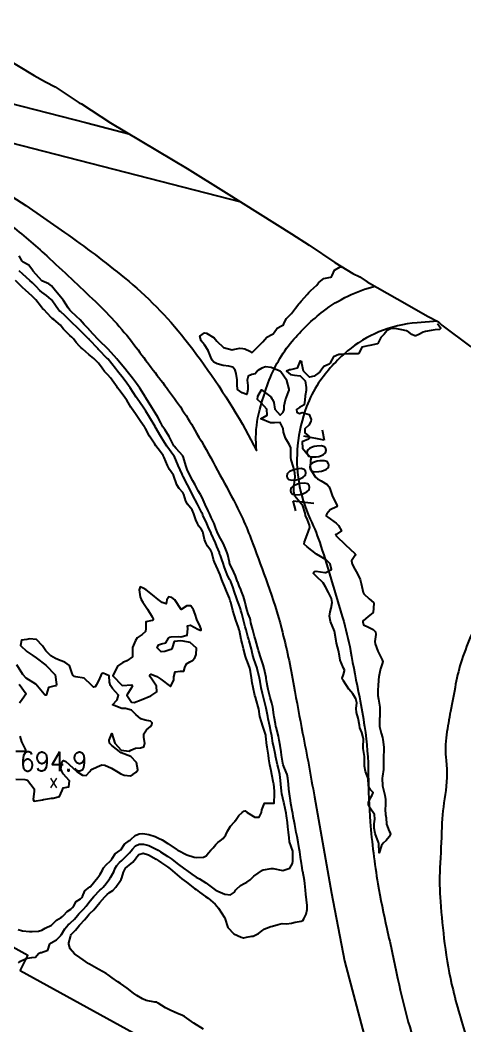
# Model space of a CAD drawing. Header units: metres. Extents: x 286371 to 293043, y 7462578 to 7466404.
# Drawn here: x 287191.9 to 287284.5, y 7465712.5 to 7465921.9 of the extents above; entities that cross this region are included whole.
import ezdxf
from ezdxf.enums import TextEntityAlignment as Align

# ---------------------------------------------------------------- set-up
doc = ezdxf.new("R2010")
doc.units = ezdxf.units.M
doc.header["$MEASUREMENT"] = 0
for name, color, linetype in [('Area', 45, 'Continuous'), ('Cotas', 45, 'Continuous'), ('Curvas de Nivel 1m', 11, 'Continuous'), ('Curvas de Nivel 5m', 15, 'Continuous'), ('Edificações', 30, 'Continuous'), ('Linha Férrea', 20, 'Continuous'), ('Pontos Cotados', 45, 'Continuous'), ('Vias primárias', 230, 'Continuous')]:
    doc.layers.add(name, color=color, linetype=linetype)
doc.styles.add('Style-STANDARD', font='STANDARD.shx')

# ---------------------------------------------------------------- blocks, each defined once
blk = doc.blocks.new('ELVTXT_145')
at = {"layer": 'Pontos Cotados', "linetype": 'Continuous', "style": 'Style-STANDARD'}
for s, height, p in [('694.9', 4, (0, 4)), ('x', 3, (0, 0))]:
    blk.add_text(s, height=height, dxfattribs=at).set_placement(p, align=Align.MIDDLE_CENTER)

msp = doc.modelspace()

# ---------------------------------------------------------------- linework, layer by layer
at = {"layer": 'Area'}
msp.add_polyline3d([(287188.21, 7465914.37, 699.31), (287194.88, 7465910.33, 699.36), (287197.21, 7465908.98, 699.56), (287199.26, 7465907.97, 700.33), (287204.2, 7465904.61, 699.54), (287204.74, 7465904.4, 699.56), (287210.76, 7465900.49, 699.64), (287226.7, 7465891, 699.82), (287234.82, 7465885.91, 722.66), (287248.4, 7465877.39, 716.71), (287252.11, 7465875.01, 700.17), (287257.45, 7465871.37, 713.72), (287261.19, 7465869.08, 715.01), (287262.62, 7465868.42, 700.72), (287264.17, 7465867.4, 706.49), (287272.48, 7465862.64, 700.28), (287276.73, 7465860.26, 709.23), (287279.05, 7465859.08, 699.85), (287279.73, 7465858.33, 699.61), (287285.74, 7465853.82, 711.18)], dxfattribs=at)
at = {"layer": 'Curvas de Nivel 1m', "flags": 128}
for points, elevation in [([(287230.12, 7465711.83), (287228.13, 7465713.09), (287226.16, 7465714.47), (287225.73, 7465714.69), (287224.53, 7465715.16), (287224.26, 7465715.25), (287224.18, 7465715.28), (287222.89, 7465715.89), (287222.19, 7465716.23), (287220.7, 7465717.22), (287220.4, 7465717.42), (287220.21, 7465717.46), (287219.97, 7465717.46), (287218.21, 7465717.76), (287217.39, 7465718.1), (287216.23, 7465718.79), (287215.53, 7465719.29), (287214.25, 7465720.35), (287212.82, 7465721.34), (287212.27, 7465721.7), (287211.12, 7465722.52), (287210.29, 7465723.13), (287209.86, 7465723.38), (287208.31, 7465724.21), (287206.41, 7465725.35), (287206.32, 7465725.4), (287206.27, 7465725.44), (287204.34, 7465726.74), (287203.25, 7465727.48), (287202.37, 7465728.55), (287202.08, 7465729.5), (287202.09, 7465729.8), (287202.41, 7465731.02), (287202.51, 7465731.4), (287202.58, 7465731.49), (287203.48, 7465732.44), (287204.32, 7465733.47), (287204.37, 7465733.54), (287204.45, 7465733.61), (287205.37, 7465734.54), (287206.09, 7465735.44), (287206.26, 7465735.66), (287206.48, 7465735.87), (287207.29, 7465736.63), (287207.92, 7465737.41), (287208.53, 7465738.19), (287209.58, 7465739.38), (287210.06, 7465739.86), (287210.56, 7465740.25), (287211.21, 7465740.71), (287211.84, 7465741.35), (287212.16, 7465741.76), (287212.59, 7465742.33), (287212.98, 7465742.95), (287213.11, 7465743.33), (287213.44, 7465744.51), (287213.9, 7465745.32), (287214.26, 7465745.69), (287214.64, 7465745.98), (287215.38, 7465746.57), (287215.93, 7465747.29), (287216.23, 7465747.72), (287216.68, 7465748.17), (287217.53, 7465748.42), (287218.68, 7465748.12), (287220.27, 7465747.22), (287220.66, 7465746.95), (287221.4, 7465746.45), (287222.63, 7465745.6), (287223.16, 7465745.18), (287224.61, 7465743.92), (287225.62, 7465743.14), (287226.58, 7465742.43), (287228.26, 7465741.1), (287228.56, 7465740.86), (287229.29, 7465740.35), (287230.54, 7465739.46), (287231.08, 7465739.06), (287232.52, 7465737.86), (287233.23, 7465737.02), (287234.47, 7465735.05), (287234.5, 7465735), (287234.54, 7465734.94), (287235.17, 7465732.99), (287236.42, 7465731.64), (287237.94, 7465730.95), (287238.41, 7465730.82), (287238.54, 7465730.81), (287239.07, 7465730.93), (287240.19, 7465731.15), (287240.42, 7465731.2), (287241.59, 7465731.74), (287242.44, 7465732.4), (287242.7, 7465732.62), (287243.25, 7465732.87), (287244.12, 7465733.19), (287244.45, 7465733.28), (287245.68, 7465733.62), (287246.46, 7465733.78), (287247.42, 7465733.77), (287248.46, 7465733.88), (287249.18, 7465734.06), (287250.47, 7465734.29), (287250.81, 7465734.4), (287251.02, 7465734.75), (287251.46, 7465735.77), (287251.72, 7465736.74), (287251.72, 7465737.53), (287251.55, 7465738.74), (287251.41, 7465739.88), (287251.33, 7465740.74), (287251.19, 7465742.14), (287251.12, 7465742.75), (287250.77, 7465744.6), (287250.75, 7465744.75), (287250.63, 7465745.37), (287250.42, 7465746.76), (287250.38, 7465747.04), (287250.13, 7465748.76), (287250.03, 7465749.43), (287249.83, 7465750.77), (287249.59, 7465751.91), (287249.4, 7465752.77), (287249.11, 7465754.44), (287249.05, 7465754.78), (287248.79, 7465756.05), (287248.67, 7465756.79), (287248.63, 7465756.96), (287248.31, 7465758.79), (287248.2, 7465759.44), (287248.01, 7465760.8), (287247.89, 7465761.79), (287247.78, 7465762.8), (287247.66, 7465764.06), (287247.51, 7465764.81), (287246.95, 7465766.12), (287246.69, 7465766.82), (287246.6, 7465767.19), (287246.37, 7465768.82), (287246.26, 7465769.57), (287246.09, 7465770.83), (287245.89, 7465771.98), (287245.7, 7465772.83), (287245.24, 7465774.68), (287245.2, 7465774.84), (287245.09, 7465775.35), (287244.81, 7465776.85), (287244.75, 7465777.22), (287244.51, 7465778.85), (287244.33, 7465779.68), (287244, 7465780.86), (287243.57, 7465782.5), (287243.49, 7465782.87), (287243.23, 7465784.35), (287243.13, 7465784.88), (287243.12, 7465785), (287242.74, 7465786.88), (287242.54, 7465787.62), (287242.14, 7465788.89), (287241.58, 7465790.64), (287241.49, 7465790.9), (287241.33, 7465791.43), (287240.92, 7465792.91), (287240.75, 7465793.53), (287240.35, 7465794.92), (287239.98, 7465796.37), (287239.88, 7465796.93), (287239.8, 7465797.3), (287239.44, 7465798.26), (287239.23, 7465798.94), (287238.85, 7465800.31), (287238.69, 7465800.94), (287238.43, 7465801.88), (287238.05, 7465802.95), (287237.89, 7465803.33), (287237.53, 7465804.12), (287237.3, 7465804.72), (287237.22, 7465804.96), (287236.77, 7465806.18), (287236.4, 7465806.97), (287235.6, 7465808.7), (287235.52, 7465808.91), (287235.5, 7465808.99), (287235.16, 7465810.53), (287235.01, 7465810.99), (287234.61, 7465812.04), (287234.2, 7465813.01), (287233.68, 7465813.93), (287233.1, 7465815.02), (287232.69, 7465816.05), (287232.33, 7465817.04), (287231.74, 7465818.34), (287231.41, 7465819.05), (287231.11, 7465819.71), (287230.49, 7465821.06), (287229.81, 7465822.46), (287229.48, 7465823.08), (287229.03, 7465823.89), (287228.35, 7465825.1), (287227.87, 7465825.97), (287227.28, 7465827.11), (287226.7, 7465828.33), (287226.4, 7465829.13), (287225.94, 7465830.83), (287225.78, 7465831.14), (287224.44, 7465832.68), (287224, 7465833.16), (287223.97, 7465833.22), (287222.97, 7465835.18), (287222.03, 7465836.65), (287221.67, 7465837.2), (287221.21, 7465838.05), (287220.6, 7465839.22), (287220.08, 7465840.08), (287219.35, 7465841.24), (287218.12, 7465843.2), (287218.09, 7465843.26), (287218.02, 7465843.36), (287216.86, 7465845.27), (287216.17, 7465846.24), (287215.35, 7465847.3), (287214.21, 7465848.74), (287213.73, 7465849.32), (287212.25, 7465851.09), (287212.04, 7465851.35), (287210.28, 7465853.35), (287210.26, 7465853.37), (287208.31, 7465855.26), (287208.17, 7465855.41), (287206.34, 7465857.37), (287206.29, 7465857.44), (287205.3, 7465858.51), (287204.44, 7465859.46), (287204.38, 7465859.53), (287203.76, 7465860.09), (287202.4, 7465861.37), (287202.34, 7465861.43), (287202.28, 7465861.5), (287201.91, 7465862), (287200.95, 7465863.52), (287200.44, 7465864.16), (287199.31, 7465865.54), (287198.48, 7465866.53), (287197.9, 7465866.98), (287196.49, 7465867.58), (287194.65, 7465869.61), (287194.54, 7465869.8), (287193.76, 7465870.83), (287192.56, 7465871.48), (287192.37, 7465871.66), (287191.72, 7465872.8)], 699), ([(287191.63, 7465725.65), (287192.04, 7465725.94), (287192.33, 7465726.12), (287193.38, 7465726.59), (287194.35, 7465726.73), (287195.12, 7465726.83), (287195.74, 7465727.59), (287196.16, 7465727.78), (287196.36, 7465727.8), (287197.68, 7465728.25), (287198.16, 7465729.56), (287198.25, 7465729.69), (287198.39, 7465729.78), (287199.51, 7465730.43), (287200.42, 7465731.29), (287200.5, 7465731.45), (287200.53, 7465731.52), (287201.26, 7465732.69), (287201.94, 7465733.5), (287202.2, 7465733.75), (287202.46, 7465733.98), (287203.23, 7465734.72), (287203.87, 7465735.47), (287204.15, 7465735.81), (287204.49, 7465736.14), (287205.15, 7465736.8), (287205.68, 7465737.45), (287206.04, 7465737.92), (287206.53, 7465738.53), (287207.32, 7465739.42), (287208.56, 7465740.72), (287208.91, 7465741.05), (287209.23, 7465741.38), (287209.83, 7465742.13), (287210.6, 7465743.16), (287210.69, 7465743.28), (287210.75, 7465743.36), (287211.43, 7465744.54), (287211.76, 7465745.35), (287212.07, 7465745.91), (287212.65, 7465746.51), (287213.09, 7465746.9), (287213.54, 7465747.32), (287214.09, 7465747.9), (287214.68, 7465748.54), (287215.03, 7465748.96), (287215.31, 7465749.3), (287215.99, 7465750), (287216.71, 7465750.34), (287217.64, 7465750.33), (287218.71, 7465750.02), (287220.4, 7465749.22), (287220.69, 7465749.04), (287221.16, 7465748.74), (287222.67, 7465747.75), (287223.5, 7465747.17), (287224.64, 7465746.33), (287226.23, 7465745.13), (287226.62, 7465744.83), (287227.66, 7465744.06), (287228.6, 7465743.44), (287229.25, 7465743.08), (287230.58, 7465742.29), (287232.26, 7465741.04), (287232.56, 7465740.81), (287233.06, 7465740.52), (287234.55, 7465739.94), (287235.76, 7465739.78), (287236.55, 7465740.36), (287236.78, 7465740.75), (287236.95, 7465740.97), (287237.83, 7465741.7), (287238.58, 7465742.11), (287239.14, 7465742.39), (287239.8, 7465742.93), (287240.61, 7465743.67), (287242.38, 7465744.88), (287242.55, 7465744.95), (287242.63, 7465744.98), (287244.2, 7465745.28), (287244.63, 7465745.27), (287246.62, 7465744.81), (287248.08, 7465745.34), (287248.65, 7465746.28), (287248.69, 7465746.75), (287248.69, 7465746.78), (287248.72, 7465748.75), (287248.71, 7465748.78), (287248.69, 7465748.88), (287248.04, 7465750.79), (287247.91, 7465751.61), (287247.78, 7465752.8), (287247.67, 7465753.9), (287247.57, 7465754.8), (287247.4, 7465756.2), (287247.3, 7465756.81), (287246.91, 7465758.74), (287246.89, 7465758.81), (287246.84, 7465759.02), (287246.4, 7465760.82), (287246.33, 7465761.36), (287246.22, 7465762.82), (287246.15, 7465763.59), (287246, 7465764.83), (287245.73, 7465766.06), (287245.52, 7465766.84), (287245.1, 7465768.73), (287245.08, 7465768.84), (287245, 7465769.22), (287244.65, 7465770.85), (287244.57, 7465771.32), (287244.32, 7465772.86), (287244.15, 7465773.77), (287243.93, 7465774.86), (287243.59, 7465776.38), (287243.49, 7465776.87), (287243.14, 7465778.66), (287243.1, 7465778.88), (287243.08, 7465778.94), (287242.58, 7465780.88), (287242.4, 7465781.67), (287242.14, 7465782.89), (287241.92, 7465784.19), (287241.79, 7465784.9), (287241.29, 7465786.88), (287241.28, 7465786.9), (287241.26, 7465786.95), (287240.61, 7465788.91), (287240.34, 7465789.88), (287240.08, 7465790.92), (287239.6, 7465792.68), (287239.53, 7465792.93), (287239.37, 7465793.52), (287238.96, 7465794.94), (287238.8, 7465795.54), (287238.43, 7465796.95), (287238.06, 7465798.34), (287237.9, 7465798.96), (287237.79, 7465799.29), (287237.47, 7465800.25), (287237.22, 7465800.97), (287237.08, 7465801.38), (287236.52, 7465802.98), (287236.26, 7465803.71), (287235.78, 7465804.99), (287235.71, 7465805.15), (287235.55, 7465805.44), (287235.01, 7465806.44), (287234.8, 7465807), (287234.49, 7465807.91), (287234.11, 7465809.01), (287233.99, 7465809.39), (287233.63, 7465810.44), (287233.47, 7465810.86), (287233.41, 7465811.02), (287232.9, 7465812.27), (287232.58, 7465813.03), (287231.72, 7465815.02), (287231.71, 7465815.04), (287231.69, 7465815.07), (287231.07, 7465816.41), (287230.79, 7465817.06), (287229.98, 7465818.84), (287229.87, 7465819.07), (287229.76, 7465819.32), (287228.88, 7465821.09), (287227.82, 7465823.06), (287227.81, 7465823.09), (287227.79, 7465823.14), (287226.78, 7465825.12), (287225.88, 7465826.88), (287225.76, 7465827.14), (287225.65, 7465827.37), (287224.87, 7465829.15), (287223.98, 7465831.13), (287223.96, 7465831.16), (287223.94, 7465831.19), (287222.47, 7465833.19), (287221.99, 7465833.94), (287221.25, 7465835.21), (287220.08, 7465837.18), (287220.05, 7465837.22), (287220.03, 7465837.25), (287218.86, 7465839.24), (287218.08, 7465840.48), (287217.56, 7465841.26), (287216.31, 7465843.09), (287216.18, 7465843.28), (287216.13, 7465843.37), (287214.86, 7465845.3), (287214.17, 7465846.3), (287213.4, 7465847.33), (287212.22, 7465848.81), (287211.78, 7465849.35), (287210.25, 7465851.25), (287210.15, 7465851.38), (287208.28, 7465853.32), (287208.2, 7465853.41), (287206.31, 7465855.4), (287206.3, 7465855.42), (287206.28, 7465855.43), (287204.34, 7465857.33), (287204.27, 7465857.4), (287204.2, 7465857.47), (287202.37, 7465859.25), (287202.25, 7465859.37), (287202.14, 7465859.5), (287201.27, 7465860.4), (287200.4, 7465861.1), (287200.16, 7465861.29), (287199.96, 7465861.53), (287199.34, 7465862.47), (287198.54, 7465863.55), (287198.44, 7465863.67), (287197.42, 7465864.55), (287196.46, 7465865.24), (287196.06, 7465865.6), (287195.3, 7465866.43), (287194.49, 7465867.16), (287193.95, 7465867.63), (287192.52, 7465869), (287191.77, 7465869.67)], 698), ([(287191.56, 7465732.53), (287192.43, 7465732.31), (287193.91, 7465732.14), (287194.43, 7465732.15), (287195.78, 7465732.24), (287196.44, 7465732.43), (287197.19, 7465732.83), (287198.45, 7465733.49), (287198.49, 7465733.51), (287198.54, 7465733.55), (287199.53, 7465734.48), (287200.48, 7465735.04), (287200.76, 7465735.24), (287201.03, 7465735.52), (287201.72, 7465736.29), (287202.5, 7465736.82), (287202.86, 7465737.13), (287203.1, 7465737.49), (287203.64, 7465738.36), (287204.54, 7465738.97), (287204.79, 7465739.21), (287204.92, 7465739.46), (287205.43, 7465740.58), (287206.47, 7465741.44), (287206.58, 7465741.51), (287208.11, 7465743.4), (287208.33, 7465743.67), (287208.61, 7465744.1), (287209.07, 7465744.94), (287209.32, 7465745.38), (287209.9, 7465746.12), (287210.66, 7465746.8), (287210.93, 7465747.09), (287211.1, 7465747.36), (287211.75, 7465748.28), (287212.69, 7465748.98), (287212.89, 7465749.14), (287213.01, 7465749.33), (287213.68, 7465750.35), (287214.72, 7465751.08), (287214.86, 7465751.17), (287214.99, 7465751.3), (287215.87, 7465752.16), (287216.74, 7465752.5), (287217.48, 7465752.52), (287218.74, 7465752.34), (287220.07, 7465751.89), (287220.73, 7465751.59), (287221.48, 7465751.2), (287222.71, 7465750.49), (287224.65, 7465749.16), (287224.69, 7465749.12), (287224.77, 7465749.07), (287226.67, 7465748.13), (287228.15, 7465747.62), (287228.66, 7465747.53), (287230.14, 7465747.59), (287230.67, 7465747.89), (287231.18, 7465748.55), (287231.64, 7465749.05), (287232.15, 7465749.59), (287232.7, 7465750.28), (287233.07, 7465750.67), (287233.57, 7465751.02), (287234.22, 7465751.51), (287234.73, 7465752.25), (287235.09, 7465753), (287235.7, 7465754.05), (287236.56, 7465754.97), (287236.67, 7465755.08), (287236.78, 7465755.26), (287237.46, 7465756.29), (287238.15, 7465756.94), (287238.53, 7465757.22), (287238.81, 7465757.24), (287239.18, 7465756.93), (287240.79, 7465755.91), (287241.73, 7465755.95), (287242.18, 7465756.88), (287242.25, 7465757.45), (287242.83, 7465758.87), (287244.83, 7465758.84), (287244.9, 7465760.81), (287244.9, 7465760.84), (287244.87, 7465761.36), (287244.73, 7465762.85), (287244.7, 7465763.05), (287244.36, 7465764.85), (287244.19, 7465765.61), (287243.93, 7465766.86), (287243.72, 7465768.12), (287243.61, 7465768.87), (287243.34, 7465770.54), (287243.3, 7465770.87), (287243.1, 7465772.83), (287243.09, 7465772.87), (287243.06, 7465773.03), (287242.48, 7465774.88), (287242.16, 7465775.82), (287241.86, 7465776.89), (287241.6, 7465778.44), (287241.51, 7465778.9), (287241.16, 7465780.18), (287240.93, 7465780.91), (287240.82, 7465781.27), (287240.44, 7465782.92), (287240.23, 7465783.9), (287240.07, 7465784.92), (287239.91, 7465786.27), (287239.75, 7465786.93), (287239.28, 7465788.29), (287239.02, 7465788.94), (287238.86, 7465789.38), (287238.43, 7465790.95), (287238.15, 7465792.15), (287237.97, 7465792.96), (287237.57, 7465794.78), (287237.53, 7465794.96), (287237.4, 7465795.39), (287236.83, 7465796.97), (287236.57, 7465797.85), (287236.24, 7465798.98), (287235.78, 7465800.69), (287235.69, 7465800.99), (287235.49, 7465801.54), (287234.89, 7465803), (287234.49, 7465804.05), (287234.06, 7465805.02), (287233.91, 7465805.38), (287233.56, 7465806.39), (287233.33, 7465807.03), (287233.12, 7465807.49), (287232.39, 7465809.04), (287232.18, 7465809.61), (287231.84, 7465811.05), (287231.79, 7465811.21), (287231.64, 7465811.47), (287230.93, 7465812.34), (287230.58, 7465813.07), (287230.35, 7465813.75), (287230.02, 7465815.08), (287229.95, 7465815.33), (287229.71, 7465815.82), (287229.17, 7465816.54), (287228.85, 7465817.09), (287228.49, 7465817.86), (287228.09, 7465819.1), (287227.77, 7465819.9), (287226.79, 7465821.12), (287226.41, 7465821.74), (287226.01, 7465823.13), (287225.83, 7465823.52), (287225.02, 7465824.33), (287224.58, 7465825.15), (287223.88, 7465827.16), (287223.02, 7465828.3), (287222.62, 7465829.18), (287221.94, 7465830.83), (287221.81, 7465831.07), (287221.73, 7465831.2), (287221.16, 7465832.01), (287220.22, 7465833.22), (287219.98, 7465833.56), (287218.89, 7465835.24), (287218.03, 7465836.83), (287217.88, 7465837.1), (287217.78, 7465837.26), (287217.1, 7465838.22), (287216.34, 7465839.28), (287216.07, 7465839.67), (287214.96, 7465841.3), (287214.12, 7465842.74), (287213.9, 7465843.09), (287213.73, 7465843.32), (287212.56, 7465844.93), (287212.23, 7465845.34), (287212.16, 7465845.44), (287210.75, 7465847.37), (287210.2, 7465848.01), (287209.52, 7465848.69), (287209.02, 7465849.39), (287208.24, 7465850.48), (287207.79, 7465850.96), (287207.31, 7465851.42), (287206.27, 7465852.28), (287205.63, 7465852.81), (287204.9, 7465853.46), (287204.55, 7465853.73), (287204.29, 7465853.96), (287203.59, 7465854.76), (287203.02, 7465855.49), (287202.68, 7465855.86), (287202.32, 7465856.22), (287201.66, 7465856.84), (287200.95, 7465857.52), (287200.69, 7465857.86), (287200.36, 7465858.33), (287198.95, 7465859.56), (287198.59, 7465859.77), (287198.38, 7465859.94), (287196.85, 7465861.59), (287196.63, 7465861.82), (287196.41, 7465862.1), (287195.21, 7465863.61), (287194.45, 7465864.4), (287193.05, 7465865.65), (287192.47, 7465866.18), (287190.98, 7465867.68)], 697), ([(287191.08, 7465763.83), (287192.92, 7465763.75), (287193.45, 7465763.63), (287194.88, 7465761.83), (287194.89, 7465761.6), (287194.87, 7465761.37), (287194.64, 7465759.62), (287194.84, 7465759.28), (287196.63, 7465759.58), (287196.84, 7465759.62), (287198.5, 7465759.9), (287198.85, 7465759.93), (287200.13, 7465760.25), (287200.72, 7465761.52), (287200.75, 7465761.64), (287200.88, 7465762.02), (287202.1, 7465762.29), (287202.24, 7465763.49), (287200.93, 7465764.97), (287200.62, 7465765.52), (287200.43, 7465766.04), (287200.69, 7465767.52), (287200.8, 7465767.7), (287200.98, 7465767.76), (287201.44, 7465767.51), (287202.95, 7465766.23), (287203.78, 7465765.47), (287204.92, 7465764.68), (287205.72, 7465764.64), (287206.43, 7465765.43), (287206.65, 7465765.72), (287206.94, 7465765.93), (287207.95, 7465766.41), (287208.96, 7465766.86), (287209.56, 7465766.78), (287210.95, 7465766.13), (287212.33, 7465765.34), (287212.93, 7465764.96), (287213.59, 7465764.66), (287214.92, 7465764.55), (287215.43, 7465764.79), (287216.13, 7465765.29), (287216.45, 7465765.78), (287216.16, 7465767.29), (287214.98, 7465768.55), (287212.99, 7465769.33), (287211.02, 7465770.86), (287210.55, 7465771.37), (287210.45, 7465771.96), (287211.05, 7465773.36), (287211.64, 7465771.36), (287213, 7465769.89), (287214.64, 7465769.67), (287215, 7465769.86), (287215.98, 7465770.32), (287217.01, 7465770.36), (287217.69, 7465770.59), (287217.89, 7465771.26), (287217.7, 7465772.61), (287217.72, 7465773.26), (287218.23, 7465774.09), (287219.08, 7465774.8), (287219.37, 7465775.24), (287219.44, 7465775.59), (287219.09, 7465775.91), (287217.97, 7465776.13), (287217.1, 7465776.4), (287216.04, 7465777.29), (287215.14, 7465778.22), (287213.91, 7465778.56), (287213.14, 7465778.58), (287211.15, 7465779.36), (287212.17, 7465780.35), (287212.44, 7465781.35), (287211.2, 7465782.7), (287210.77, 7465783.37), (287210.56, 7465784.04), (287210.45, 7465785.38), (287209.25, 7465785.93), (287208.89, 7465785.76), (287208.77, 7465785.4), (287208.29, 7465784.34), (287207.77, 7465783.42), (287207.58, 7465783.04), (287207.21, 7465783), (287206.82, 7465783.43), (287205.24, 7465784.88), (287203.55, 7465785.17), (287203.24, 7465785.2), (287202.92, 7465785.49), (287202.69, 7465786.06), (287202.19, 7465787.5), (287201.28, 7465788.2), (287200.25, 7465788.57), (287199.3, 7465788.96), (287198.35, 7465789.56), (287197.32, 7465790.55), (287196.58, 7465791.59), (287195.35, 7465792.94), (287193.93, 7465793.05), (287193.35, 7465792.96), (287192.23, 7465792.78), (287192, 7465791.65), (287193.32, 7465790.43), (287194.58, 7465789.62), (287195.3, 7465789.1), (287197.27, 7465787.57), (287199.24, 7465785.54), (287199.5, 7465783.54), (287199.44, 7465783.31), (287199.21, 7465783.27), (287197.87, 7465782.9), (287197.43, 7465781.57), (287197.39, 7465781.36), (287197.18, 7465781.31), (287196.92, 7465781.58), (287195.21, 7465783.6), (287193.23, 7465784.85), (287192.51, 7465785.65), (287191.27, 7465787.66)], 696), ([(287191.75, 7465783.66), (287193.18, 7465781.63), (287192.36, 7465780.45), (287191.84, 7465779.65)], 696), ([(287191.91, 7465772.79), (287192.25, 7465771.65), (287193.01, 7465770.12), (287193.11, 7465769.63), (287193.03, 7465769.61), (287193, 7465769.6), (287191.05, 7465769.62)], 696)]:
    msp.add_lwpolyline(points, dxfattribs=dict(at, elevation=elevation))
at = {"layer": 'Curvas de Nivel 1m', "elevation": 696, "flags": 128}
msp.add_lwpolyline([(287218.15, 7465803.25), (287217.52, 7465803.64), (287216.91, 7465803.89), (287216.72, 7465803.28), (287216.95, 7465801.82), (287217.11, 7465801.27), (287217.48, 7465800.68), (287218.45, 7465799.25), (287219.43, 7465797.67), (287219.64, 7465797.23), (287219.66, 7465796.99), (287219.42, 7465796.89), (287218.08, 7465796.59), (287218.12, 7465795.25), (287218.06, 7465794.58), (287217.37, 7465793.98), (287216.92, 7465793.72), (287216.32, 7465793.28), (287215.94, 7465792.7), (287215.33, 7465791.29), (287215.3, 7465789.29), (287214.13, 7465788.48), (287213.29, 7465788.12), (287212.23, 7465787.35), (287211.24, 7465785.36), (287213.21, 7465783.33), (287215.22, 7465783.5), (287215.36, 7465783.29), (287215.21, 7465782.97), (287214.18, 7465781.32), (287215.16, 7465779.9), (287215.7, 7465779.83), (287217.17, 7465780.34), (287219.18, 7465781.23), (287220.4, 7465782.02), (287220.3, 7465783.22), (287219.24, 7465784.85), (287218.93, 7465785.24), (287218.96, 7465785.53), (287219.25, 7465785.68), (287220.37, 7465785.22), (287221.24, 7465784.67), (287223.21, 7465783.17), (287223.95, 7465784.44), (287223.94, 7465785.16), (287224.21, 7465786.21), (287225.26, 7465786.31), (287226.05, 7465786.35), (287226.22, 7465787.13), (287226.55, 7465787.86), (287227.29, 7465788.26), (287227.82, 7465788.58), (287228.3, 7465789.1), (287228.61, 7465789.8), (287228.67, 7465791.09), (287227.35, 7465792.31), (287225.89, 7465792.6), (287225.36, 7465792.67), (287224.04, 7465792.48), (287223.58, 7465791.17), (287223.54, 7465790.96), (287223.33, 7465790.84), (287222.05, 7465790.46), (287221.32, 7465790.34), (287220.44, 7465791.22), (287220.73, 7465791.83), (287221.35, 7465792.04), (287222.3, 7465792.24), (287222.83, 7465793.18), (287223.11, 7465793.44), (287223.37, 7465793.48), (287225, 7465793.52), (287225.37, 7465793.49), (287226.7, 7465793.8), (287226.83, 7465795.12), (287226.75, 7465795.77), (287227.41, 7465795.92), (287228.92, 7465795.09), (287229.39, 7465794.85), (287229.6, 7465794.87), (287229.62, 7465795.08), (287229.4, 7465795.66), (287228.74, 7465797.09), (287228.36, 7465798.19), (287228.03, 7465799.11), (287227.47, 7465799.95), (287226.67, 7465799.93), (287225.45, 7465799.14), (287224.17, 7465801.16), (287223.49, 7465801.64), (287222.9, 7465801.78), (287222.49, 7465801.19), (287222.32, 7465800.34), (287221.48, 7465800.62), (287220.68, 7465801.22), (287219.5, 7465802.23)], close=True, dxfattribs=at)
at = {"layer": 'Curvas de Nivel 5m', "elevation": 700, "flags": 128}
msp.add_lwpolyline([(287278.82, 7465858.68), (287279.53, 7465857.73), (287279.21, 7465857.47), (287278.35, 7465857.37), (287277.48, 7465857.22), (287276.34, 7465857.02), (287275.83, 7465856.88), (287274.95, 7465856.39), (287274.33, 7465856.16), (287274.08, 7465856.15), (287273.47, 7465856.41), (287272.82, 7465856.91), (287272.34, 7465857.15), (287271.42, 7465857.37), (287270.35, 7465857.63), (287269.19, 7465857.64), (287268.35, 7465857.23), (287268, 7465856.84), (287267.69, 7465856.5), (287267.04, 7465855.8), (287266.39, 7465854.52), (287266.35, 7465854.47), (287266.3, 7465854.46), (287264.72, 7465854.12), (287264.3, 7465854.08), (287263.05, 7465853.81), (287262.52, 7465852.58), (287262.43, 7465852.43), (287262.27, 7465852.4), (287260.47, 7465852.41), (287260.27, 7465852.39), (287258.65, 7465852.26), (287258.27, 7465852.22), (287257.18, 7465851.74), (287256.54, 7465850.67), (287256.45, 7465850.47), (287256.24, 7465850.23), (287255.19, 7465849.73), (287254.4, 7465848.7), (287254.31, 7465848.61), (287254.21, 7465848.54), (287253.16, 7465847.76), (287252.2, 7465847.55), (287250.9, 7465848.75), (287250.59, 7465850.41), (287250.55, 7465850.76), (287250.25, 7465850.88), (287250.17, 7465850.84), (287250.15, 7465850.77), (287249.62, 7465849.38), (287248.22, 7465849.04), (287247.99, 7465849.03), (287247.38, 7465848.81), (287248.2, 7465848.07), (287249.07, 7465847.92), (287250.2, 7465847.82), (287251.27, 7465846.75), (287251.51, 7465845.39), (287251.46, 7465844.74), (287251.24, 7465843.65), (287251.2, 7465842.75), (287251.06, 7465841.8), (287250.1, 7465841.24), (287249.44, 7465840.78), (287249.54, 7465840.23), (287250.08, 7465839.95), (287250.68, 7465840.16), (287252.08, 7465839.76), (287252.49, 7465838.73), (287252.46, 7465838.32), (287252.04, 7465837.56), (287251.21, 7465836.75), (287251.21, 7465835.94), (287252, 7465835.27), (287252.09, 7465834.84), (287252.07, 7465834.74), (287251.99, 7465834.65), (287250.67, 7465834.07), (287250.7, 7465832.76), (287251.94, 7465831.22), (287252.49, 7465830.74), (287252.4, 7465830.26), (287252.31, 7465828.74), (287252.52, 7465828.11), (287253.45, 7465826.72), (287253.87, 7465826.37), (287254.62, 7465825.95), (287255.85, 7465825.21), (287256.3, 7465824.68), (287256.54, 7465823.96), (287256.93, 7465822.67), (287257.79, 7465821.08), (287257.96, 7465820.65), (287257.88, 7465820.56), (287257.78, 7465820.53), (287256.49, 7465819.95), (287255.76, 7465819.09), (287255.62, 7465818.82), (287255.67, 7465818.69), (287255.75, 7465818.6), (287256.02, 7465818.41), (287257.73, 7465817.11), (287258.18, 7465816.65), (287258.82, 7465815.52), (287257.7, 7465814.8), (287257.61, 7465814.74), (287257.62, 7465814.66), (287257.69, 7465814.53), (287259.66, 7465812.62), (287261.64, 7465810.86), (287261.74, 7465810.59), (287261.73, 7465810.5), (287261.63, 7465810.36), (287260.93, 7465809.29), (287261.02, 7465808.6), (287261.58, 7465807.56), (287262.15, 7465806.59), (287262.7, 7465805.42), (287262.96, 7465804.57), (287263.33, 7465802.74), (287263.39, 7465802.57), (287263.5, 7465802.42), (287264.62, 7465801.42), (287265.48, 7465800.64), (287265.56, 7465800.53), (287265.58, 7465800.43), (287265.44, 7465798.53), (287264.34, 7465797.64), (287263.42, 7465796.88), (287263.28, 7465796.7), (287263.28, 7465796.57), (287263.41, 7465796), (287264.48, 7465795.47), (287265.39, 7465795.01), (287265.94, 7465794.53), (287265.96, 7465793.94), (287265.8, 7465792.53), (287265.87, 7465792.01), (287266.38, 7465790.52), (287267.3, 7465788.71), (287267.41, 7465788.5), (287267.42, 7465788.38), (287267.28, 7465787.89), (287266.95, 7465786.83), (287266.86, 7465786.51), (287266.59, 7465785.17), (287266.55, 7465784.51), (287266.49, 7465783.24), (287266.42, 7465782.52), (287266.42, 7465781.29), (287266.52, 7465780.51), (287266.8, 7465778.86), (287266.83, 7465778.51), (287266.78, 7465776.85), (287266.76, 7465776.51), (287266.76, 7465774.83), (287266.8, 7465774.51), (287267.06, 7465773.46), (287267.34, 7465772.5), (287267.42, 7465772.11), (287267.65, 7465770.49), (287267.64, 7465769.86), (287267.56, 7465768.5), (287267.54, 7465767.93), (287267.56, 7465766.5), (287267.58, 7465765.86), (287267.4, 7465764.5), (287267.32, 7465764.09), (287267.34, 7465762.5), (287267.47, 7465761.91), (287267.87, 7465760.49), (287268.01, 7465759.65), (287268, 7465758.49), (287267.89, 7465757.57), (287268.01, 7465756.49), (287268.11, 7465755.81), (287268.2, 7465754.49), (287268.75, 7465753.01), (287268.98, 7465752.71), (287269.01, 7465752.48), (287268.95, 7465752.27), (287268.73, 7465751.87), (287268.13, 7465751.08), (287267.5, 7465750.5), (287267.16, 7465750.06), (287266.68, 7465748.51), (287266.6, 7465750.52), (287266.56, 7465750.67), (287265.87, 7465752.53), (287265.63, 7465753.66), (287265.62, 7465754.53), (287265.76, 7465755.56), (287265.69, 7465756.53), (287264.82, 7465757.85), (287264.43, 7465758.55), (287264.42, 7465758.97), (287264.86, 7465759.94), (287265.2, 7465760.54), (287265.39, 7465761.05), (287264.88, 7465761.66), (287264.54, 7465762.2), (287264.44, 7465762.54), (287264.35, 7465763.98), (287264.2, 7465764.55), (287263.8, 7465765.42), (287263.6, 7465766.55), (287263.64, 7465767.89), (287263.62, 7465768.55), (287263.34, 7465770.23), (287263.31, 7465770.56), (287263.41, 7465772.18), (287263.36, 7465772.56), (287263.06, 7465773.56), (287262.66, 7465774.57), (287262.56, 7465775.1), (287262.33, 7465776.58), (287261.97, 7465777.75), (287261.86, 7465778.58), (287261.99, 7465779.76), (287261.81, 7465780.58), (287261.19, 7465781.61), (287260.39, 7465782.61), (287259.23, 7465784.3), (287259.05, 7465784.63), (287258.98, 7465784.88), (287259.25, 7465785.62), (287259.49, 7465786.39), (287259.43, 7465786.62), (287259.27, 7465786.94), (287258.58, 7465788.64), (287258.4, 7465789.55), (287258.24, 7465790.64), (287257.82, 7465792.17), (287257.7, 7465792.65), (287257.38, 7465794.65), (287256.51, 7465796.67), (287256.33, 7465797.77), (287256.44, 7465798.67), (287256.65, 7465799.47), (287256.89, 7465800.66), (287256.72, 7465801.43), (287256.12, 7465802.68), (287255.53, 7465803.92), (287255.02, 7465804.69), (287253.56, 7465806.1), (287252.97, 7465806.72), (287253.23, 7465807.07), (287253.58, 7465807.12), (287255.38, 7465806.89), (287255.58, 7465806.88), (287256.72, 7465807.53), (287256.45, 7465808.67), (287255.62, 7465809.51), (287253.63, 7465810.71), (287251.66, 7465812.23), (287251.07, 7465812.75), (287251.14, 7465813.29), (287251.69, 7465814.74), (287252.23, 7465816.22), (287252.15, 7465816.74), (287251.74, 7465817.85), (287251.36, 7465818.75), (287251.27, 7465819.24), (287250.76, 7465820.76), (287249.8, 7465821.92), (287249.12, 7465822.78), (287248.88, 7465823.74), (287248.91, 7465824.79), (287249.04, 7465825.6), (287249.17, 7465826.79), (287249.1, 7465827.57), (287248.83, 7465828.79), (287248.38, 7465830.35), (287248.28, 7465830.8), (287248.31, 7465832.45), (287248.28, 7465832.8), (287247.98, 7465833.44), (287247.2, 7465834.82), (287246.74, 7465836.11), (287246.68, 7465836.82), (287246.05, 7465838.09), (287244.89, 7465838.02), (287244.05, 7465838.03), (287242.06, 7465838.89), (287243.36, 7465839.59), (287243.31, 7465840.88), (287242.11, 7465842.17), (287241.32, 7465842.91), (287241.45, 7465843.59), (287242.15, 7465844.89), (287244.13, 7465843.43), (287244.35, 7465843.08), (287244.47, 7465842.86), (287244.73, 7465842.24), (287244.97, 7465840.85), (287246.08, 7465839.64), (287246.69, 7465840.22), (287246.87, 7465840.82), (287246.88, 7465841.59), (287247.15, 7465842.81), (287247.8, 7465844.46), (287247.92, 7465844.8), (287247.94, 7465845.01), (287247.43, 7465846.81), (287246.21, 7465848.64), (287246.11, 7465848.72), (287245.89, 7465848.83), (287244.22, 7465849.55), (287243.02, 7465849.67), (287242.22, 7465849.44), (287241.42, 7465848.91), (287240.89, 7465848.23), (287240.2, 7465848.08), (287239.38, 7465847.75), (287239.23, 7465846.94), (287239.31, 7465845.79), (287239.36, 7465844.94), (287239.15, 7465843.93), (287238.14, 7465844.26), (287237.16, 7465844.97), (287237.14, 7465845.99), (287237.13, 7465846.97), (287236.9, 7465848.28), (287236.73, 7465848.98), (287236.22, 7465849.6), (287235.39, 7465849.83), (287234.23, 7465849.99), (287232.98, 7465850.28), (287232.24, 7465850.67), (287231.92, 7465851.05), (287231.63, 7465851.68), (287231.05, 7465853.06), (287230.29, 7465854.28), (287229.66, 7465855.08), (287229.37, 7465856.04), (287230.33, 7465856.73), (287230.73, 7465856.67), (287232.31, 7465855.74), (287232.91, 7465855.04), (287234.28, 7465853.68), (287236.05, 7465853.21), (287236.28, 7465853.26), (287237.67, 7465853.58), (287238.28, 7465853.53), (287238.74, 7465853.41), (287239.78, 7465852.93), (287240.27, 7465852.7), (287240.5, 7465852.92), (287242.3, 7465854.72), (287242.38, 7465854.81), (287242.43, 7465854.88), (287243.32, 7465855.87), (287244.33, 7465856.41), (287244.61, 7465856.57), (287244.8, 7465856.85), (287245.43, 7465857.76), (287246.36, 7465858.24), (287246.74, 7465858.43), (287246.93, 7465858.82), (287247.42, 7465859.77), (287248.39, 7465860.75), (287248.41, 7465860.77), (287248.43, 7465860.79), (287249.27, 7465861.93), (287249.94, 7465862.77), (287250.16, 7465863.04), (287250.43, 7465863.36), (287251.1, 7465864.1), (287251.7, 7465864.75), (287252.06, 7465865.14), (287252.47, 7465865.58), (287253.06, 7465866.14), (287253.68, 7465866.72), (287254.06, 7465867.14), (287254.5, 7465867.61), (287255.16, 7465868.04), (287256.51, 7465868.38), (287256.73, 7465868.45), (287256.89, 7465868.67), (287257.39, 7465869.8), (287258.54, 7465870.51), (287258.68, 7465870.5), (287258.88, 7465870.4)], dxfattribs=at)
at = {"layer": 'Edificações'}
msp.add_lwpolyline([(287191.97, 7465723.94), (287193.57, 7465727.17), (287179.23, 7465735.03), (287173.73, 7465724.41), (287176.19, 7465722.98), (287171.51, 7465714.47), (287173.72, 7465713.5), (287173.06, 7465712.52), (287232.57, 7465669.24), (287241.04, 7465665.06), (287254.37, 7465689.59)], close=True, dxfattribs=at)
at = {"layer": 'Linha Férrea'}
for points in [[(286381.9, 7466191.54, -0.034817), (286483.63, 7466136.23), (286637.59, 7466036.03), (286881.46, 7465875.71), (287117.31, 7465719.49, 0.005418), (287238.16, 7465637.94, 0.010292), (287320.61, 7465583.02, 0.018788), (287399.32, 7465533.46, 0.057979), (287521.87, 7465481.39), (287711.72, 7465426.48, -0.002898), (287879.49, 7465377.76), (287927.28, 7465363.25), (287977.96, 7465347.67), (288011.31, 7465337.66), (288037.94, 7465330.83), (288090.19, 7465315.26), (288107.16, 7465310.12)], [(287835.18, 7465381.47, 0.010304), (287693.16, 7465427.51), (287537.99, 7465472.45, -0.040382), (287441.99, 7465506.86, -0.042368), (287320.57, 7465578.57, -0.008489), (287246.96, 7465627.06, -0.004773), (287110.87, 7465718.76), (286883.88, 7465869.13), (286836.14, 7465900.58), (286681.72, 7466001.99, 0.002623), (286488.21, 7466128.28, 0.036116), (286381.9, 7466186.94, 0.036116)]]:
    msp.add_lwpolyline(points, format="xyb", dxfattribs=at)
at = {"layer": 'Vias primárias'}
msp.add_lwpolyline([(286881.9, 7465984.39), (286898.52, 7465979.15), (286915.63, 7465974.41), (286938.45, 7465968.49), (286968.72, 7465960.23), (287007.87, 7465949.93), (287040.45, 7465941.13), (287068.56, 7465933.5), (287101.96, 7465924.44), (287120.1, 7465920.73), (287148.76, 7465914.6), (287176.02, 7465908.1), (287205.8, 7465900.51), (287214.57, 7465898.22)], dxfattribs=at)
for points, elevation in [([(287237.95, 7465883.95), (287180.18, 7465898.8), (287162.11, 7465903.31), (287150.8, 7465905.82), (287158.09, 7465903), (287165.26, 7465899.76), (287172.74, 7465895.74), (287181.95, 7465890.41), (287193.12, 7465883.25), (287201.2, 7465877.63, -0.019115), (287213.69, 7465868.21, -0.054927), (287226.24, 7465855.45, -0.036591), (287238.2, 7465837.74), (287241.14, 7465832.26), (287241.09, 7465833.11, -0.018057), (287241.03, 7465834.95, -0.071108), (287242.03, 7465841.59, -0.01361), (287243.59, 7465846.33, -0.087937), (287248.58, 7465855.03, -0.054748), (287255.07, 7465861.27, -0.103933), (287265.82, 7465866.45, -2.335685)], 721.29), ([(287278.78, 7465859.22), (287274.56, 7465858.86, 0.076965), (287266.62, 7465856.94, 0.0763), (287260.1, 7465852.99, 0.069807), (287254.08, 7465846.33, 0.060835), (287251.57, 7465841.43, 0.063163), (287249.7, 7465833.33, 0.065106), (287249.93, 7465825.81, 0.069876), (287252.34, 7465817.99, -0.033203), (287254.54, 7465812.38, -0.005372), (287259.06, 7465797.51, -0.02586), (287260.7, 7465790.58, 0.004328), (287262.55, 7465780.96, -0.012738), (287263.63, 7465774.79, -0.035626), (287264.41, 7465764.71, 0.018397), (287264.82, 7465754.94, 0.022253), (287266.41, 7465742.08, 0.014206), (287268.26, 7465732.77, -0.005289), (287270.57, 7465722.13, 0.018021), (287272.73, 7465713.28, 0.020167), (287275.36, 7465705.25, 0.017716)], 700.96), ([(287309.53, 7465840.39), (287310.12, 7465838.22, -0.091737), (287310.55, 7465833.17, -0.067108), (287309.23, 7465827.58, -0.084288), (287304.87, 7465820.21, -0.018078), (287301.86, 7465816.91, 0.001432), (287299.08, 7465814.05, 0.034624), (287296.8, 7465811.35, -0.011812), (287294.15, 7465807.9, 0.042259), (287291.15, 7465803.44, -0.011018), (287288.59, 7465799.09, 0.033202), (287286, 7465794.19, 0.026428), (287283.88, 7465788.7, 0.033492), (287282.59, 7465783.62, -0.003674), (287281.52, 7465777.96, 0.013123), (287280.69, 7465773.1, 0.063871), (287280.6, 7465767.73, -0.070227), (287280.4, 7465760.63, 0.03264), (287279.7, 7465753.87, -0.003543), (287279.32, 7465745.37, 0.033245), (287279.42, 7465738.36, 0.009348), (287280.29, 7465729.62, 0.030525), (287282.04, 7465719.97, 0.022846), (287285.4, 7465708.55, 0.036158)], 700.16)]:
    msp.add_lwpolyline(points, format="xyb", dxfattribs=dict(at, elevation=elevation))
msp.add_lwpolyline([(287189.74, 7465879.29, -0.025968), (287197.5, 7465872.79, -0.002771), (287207.6, 7465863.3, -0.042192), (287216.1, 7465853.72, 0.002107), (287222.41, 7465845.36, -0.032367), (287228.68, 7465835.91, -0.009072), (287236.34, 7465821.97, -0.033493), (287240.41, 7465812.81, -0.000417), (287243.45, 7465804.48, -0.02336), (287246.35, 7465795.19, -0.021243), (287248.92, 7465783.31, 0.006218), (287250.75, 7465773.4, -0.006873), (287253.19, 7465760.15), (287256.75, 7465740.13), (287259.47, 7465726.06), (287264.16, 7465708.2)], format="xyb", dxfattribs=at)

# ---------------------------------------------------------------- block references
at = {"layer": 'Pontos Cotados', "linetype": 'Continuous'}
msp.add_blockref('ELVTXT_145', (287198.9, 7465763.54, 694.86), dxfattribs=at)

# ---------------------------------------------------------------- texts
at = {"layer": 'Cotas', "style": 'Style-STANDARD'}
for rotation, p in [(280.7005, (287253.64, 7465832.07, 700)), (104.3614, (287250.22, 7465824.26, 700))]:
    msp.add_text('700', height=4, rotation=rotation, dxfattribs=at).set_placement(p, align=Align.MIDDLE_CENTER)

doc.saveas('drawing.dxf')
